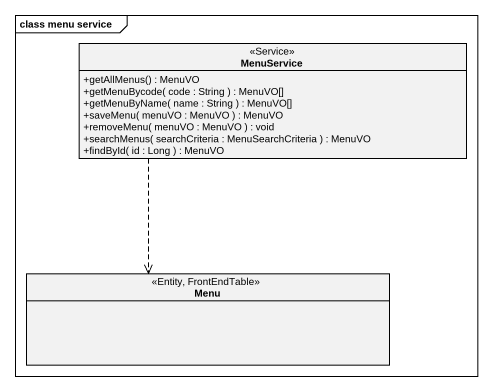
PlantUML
@startuml
mainframe class menu service
hide circle
hide empty members
skinparam classAttributeIconSize 0
class MenuService <<Service>> {
  +getAllMenus() : MenuVO
  +getMenuBycode( code : String ) : MenuVO[]
  +getMenuByName( name : String ) : MenuVO[]
  +saveMenu( menuVO : MenuVO ) : MenuVO
  +removeMenu( menuVO : MenuVO ) : void
  +searchMenus( searchCriteria : MenuSearchCriteria ) : MenuVO
  +findById( id : Long ) : MenuVO
}
class Menu <<Entity, FrontEndTable>>
MenuService ..> Menu
@enduml
